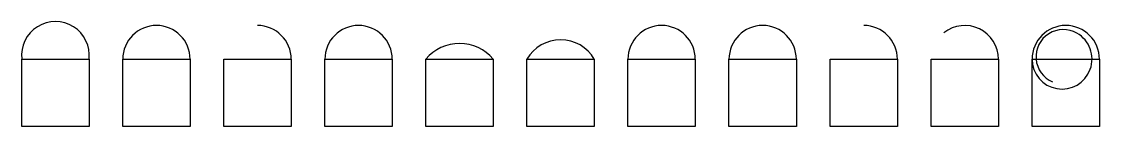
# Model space of a CAD drawing. Header units: millimetres. Extents: x 2130 to 3730, y 2193 to 2349.
import ezdxf

# ---------------------------------------------------------------- set-up
doc = ezdxf.new("R2010")
doc.units = ezdxf.units.MM

msp = doc.modelspace()

# ---------------------------------------------------------------- linework, layer by layer
for points in [[(2230.5, 2193.4), (2130.5, 2193.4), (2130.5, 2293.4), (2230.5, 2293.4)], [(2380.5, 2193.4), (2280.5, 2193.4), (2280.5, 2293.4), (2380.5, 2293.4)], [(2530.5, 2193.4), (2430.5, 2193.4), (2430.5, 2293.4), (2530.5, 2293.4)], [(2680.5, 2193.4), (2580.5, 2193.4), (2580.5, 2293.4), (2680.5, 2293.4)], [(2830.5, 2193.4), (2730.5, 2193.4), (2730.5, 2293.4), (2830.5, 2293.4)], [(2980.5, 2193.4), (2880.5, 2193.4), (2880.5, 2293.4), (2980.5, 2293.4)], [(3130.5, 2193.4), (3030.5, 2193.4), (3030.5, 2293.4), (3130.5, 2293.4)], [(3280.5, 2193.4), (3180.5, 2193.4), (3180.5, 2293.4), (3280.5, 2293.4)], [(3430.5, 2193.4), (3330.5, 2193.4), (3330.5, 2293.4), (3430.5, 2293.4)], [(3580.5, 2193.4), (3480.5, 2193.4), (3480.5, 2293.4), (3580.5, 2293.4)], [(3730.5, 2193.4), (3630.5, 2193.4), (3630.5, 2293.4), (3730.5, 2293.4)]]:
    msp.add_lwpolyline(points, close=True)
for centre, radius, start, end in [((2180.5, 2299), 50.3, 353.6009, 186.3991), ((2330.5, 2293.4), 50, 0, 180), ((2480.5, 2293.4), 50, 0, 90), ((2630.5, 2293.4), 50, 0, 180), ((3080.5, 2293.4), 50, 0, 180), ((3230.5, 2293.4), 50, 360, 180), ((3380.5, 2293.4), 50, 0, 90), ((3530.5, 2293.4), 50, 0, 128.3161), ((3680.5, 2293.4), 50, 0, 180), ((3676.9, 2296.8), 40.6, 60.184, 246.7686), ((2930.5, 2264.5), 57.7, 30, 150), ((3675, 2293.4), 44.5, 180, 60.184), ((2780.5, 2251.4), 65.3, 40, 140)]:
    msp.add_arc(centre, radius, start, end)

doc.saveas('drawing.dxf')
